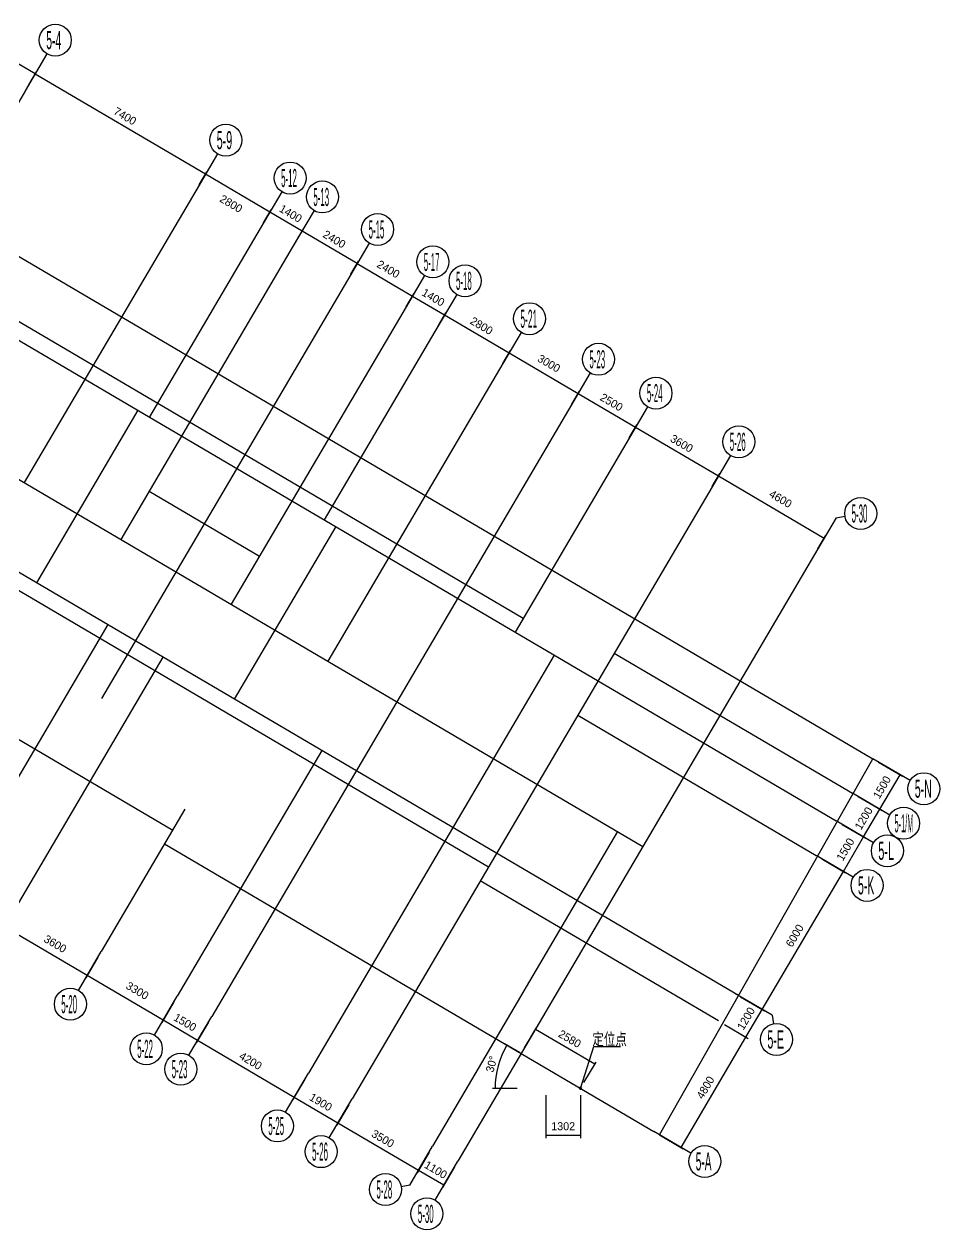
# Model space of a CAD drawing. Extents: x 471867 to 669967, y 35268 to 238913.
# Drawn here: x 505108 to 539425, y 150186 to 195367 of the extents above; entities that cross this region are included whole.
import ezdxf
from ezdxf.enums import TextEntityAlignment as Align

# ---------------------------------------------------------------- set-up
doc = ezdxf.new("R2010")
doc.units = 0
doc.header["$LTSCALE"] = 100
doc.header["$MEASUREMENT"] = 0
doc.layers.add('DOTE', color=253, linetype='Continuous')
doc.layers.add('L-AXIS', color=3, linetype='Continuous')
doc.styles.add('hztxt2', font='hztxt2')
doc.styles.get("Standard").update_dxf_attribs({"font": 'standard'})
doc.dimstyles.get("Standard").update_dxf_attribs({"dimtxt": 300, "dimasz": 100, "dimexe": 100, "dimexo": 250, "dimgap": 100, "dimtad": 0, "dimtoh": 1, "dimdec": 0, "dimdsep": 46, "dimcen": 0.09, "dimclrt": 7, "dimadec": 0, "dimazin": 0, "dimtfac": 1, "dimtdec": 4, "dimtofl": 0, "dimtmove": 0, "dimatfit": 3, "dimfxl": 1, "dimtolj": 1, "dimtzin": 0, "dimarcsym": 0})

# ---------------------------------------------------------------- blocks, each defined once
blk = doc.blocks.new('*D276')
at = {"layer": 'L-AXIS', "color": 0, "linetype": 'ByBlock', "lineweight": -2}
for p, q in [((523678, 156830), (523113, 157162)), ((523585, 155488), (522657, 155488))]:
    blk.add_line(p, q, dxfattribs=at)
blk.add_arc((525960, 155488), 3202, 149.5454, 180, dxfattribs=at)
for points in [[(523199, 157111), (523164, 157016), (523135, 157032)], [(522757, 155488), (522742, 155588), (522775, 155588)]]:
    blk.add_solid(points, dxfattribs=at)
at = {"layer": 'L-AXIS', "color": 7, "linetype": 'Continuous', "lineweight": -2, "insert": (522773, 156355), "char_height": 300, "width": 453.33, "attachment_point": 8, "rotation": 74.7727, "style": 'hztxt2'}
blk.add_mtext('30%%D', dxfattribs=at)
blk = doc.blocks.new('*D180')
at = {"layer": 'L-AXIS', "color": 0, "linetype": 'ByBlock', "lineweight": -2}
for p, q in [((524658, 155238), (524658, 153618)), ((525960, 155238), (525960, 153618)), ((525960, 153718), (524658, 153718))]:
    blk.add_line(p, q, dxfattribs=at)
for points in [[(524658, 153718), (524758, 153734), (524758, 153701)], [(525960, 153718), (525860, 153701), (525860, 153734)]]:
    blk.add_solid(points, dxfattribs=at)
at = {"layer": 'L-AXIS', "color": 7, "linetype": 'Continuous', "lineweight": -2, "insert": (525309, 154068), "char_height": 300, "width": 690, "attachment_point": 5, "style": 'hztxt2'}
blk.add_mtext('1302', dxfattribs=at)
blk = doc.blocks.new('*D384')
at = {"layer": 'L-AXIS', "color": 0, "linetype": 'ByBlock', "lineweight": -2}
for p, q in [((531350, 157887), (532244, 157361)), ((529725, 153274), (532158, 157412)), ((528917, 153749), (529811, 153223))]:
    blk.add_line(p, q, dxfattribs=at)
for points in [[(532158, 157412), (532122, 157317), (532093, 157334)], [(529725, 153274), (529761, 153369), (529790, 153352)]]:
    blk.add_solid(points, dxfattribs=at)
at = {"layer": 'L-AXIS', "color": 7, "linetype": 'Continuous', "lineweight": -2, "insert": (530640, 155520), "char_height": 300, "width": 790, "attachment_point": 5, "rotation": 59.5454, "style": 'hztxt2'}
blk.add_mtext('4800', dxfattribs=at)
blk = doc.blocks.new('_AXISO')
blk.add_circle((0, 0), 0.5)
blk = doc.blocks.new('*D228')
at = {"layer": 'L-AXIS', "color": 0, "linetype": 'ByBlock', "lineweight": -2}
for p, q in [((535000, 164094), (535894, 163568)), ((532766, 158446), (535808, 163618)), ((532094, 158842), (532853, 158396))]:
    blk.add_line(p, q, dxfattribs=at)
for points in [[(535808, 163618), (535771, 163524), (535743, 163541)], [(532766, 158446), (532803, 158541), (532831, 158524)]]:
    blk.add_solid(points, dxfattribs=at)
at = {"layer": 'L-AXIS', "color": 7, "linetype": 'Continuous', "lineweight": -2, "insert": (533985, 161210), "char_height": 300, "width": 770, "attachment_point": 5, "rotation": 59.5454, "style": 'hztxt2'}
blk.add_mtext('6000', dxfattribs=at)
blk = doc.blocks.new('*D286')
at = {"layer": 'L-AXIS', "color": 0, "linetype": 'ByBlock', "lineweight": -2}
for p, q in [((537128, 167714), (538023, 167188)), ((537176, 165946), (537936, 167239)), ((536368, 166421), (537262, 165895))]:
    blk.add_line(p, q, dxfattribs=at)
for points in [[(537936, 167239), (537900, 167144), (537871, 167161)], [(537176, 165946), (537212, 166040), (537241, 166023)]]:
    blk.add_solid(points, dxfattribs=at)
at = {"layer": 'L-AXIS', "color": 7, "linetype": 'Continuous', "lineweight": -2, "insert": (537254, 166770), "char_height": 300, "width": 690, "attachment_point": 5, "rotation": 59.5454, "style": 'hztxt2'}
blk.add_mtext('1500', dxfattribs=at)
blk = doc.blocks.new('*D111')
at = {"layer": 'L-AXIS', "color": 0, "linetype": 'ByBlock', "lineweight": -2}
for p, q in [((536368, 166421), (537262, 165895)), ((536568, 164911), (537176, 165946)), ((535767, 165382), (536654, 164861))]:
    blk.add_line(p, q, dxfattribs=at)
for points in [[(537176, 165946), (537140, 165851), (537111, 165868)], [(536568, 164911), (536604, 165006), (536633, 164989)]]:
    blk.add_solid(points, dxfattribs=at)
at = {"layer": 'L-AXIS', "color": 7, "linetype": 'Continuous', "lineweight": -2, "insert": (536570, 165606), "char_height": 300, "width": 690, "attachment_point": 5, "rotation": 59.5454, "style": 'hztxt2'}
blk.add_mtext('1200', dxfattribs=at)
blk = doc.blocks.new('*D162')
at = {"layer": 'L-AXIS', "color": 0, "linetype": 'ByBlock', "lineweight": -2}
for p, q in [((535760, 165387), (536654, 164861)), ((535808, 163618), (536568, 164912)), ((535000, 164094), (535894, 163568))]:
    blk.add_line(p, q, dxfattribs=at)
for points in [[(536568, 164912), (536532, 164817), (536503, 164834)], [(535808, 163618), (535844, 163713), (535873, 163696)]]:
    blk.add_solid(points, dxfattribs=at)
at = {"layer": 'L-AXIS', "color": 7, "linetype": 'Continuous', "lineweight": -2, "insert": (535886, 164442), "char_height": 300, "width": 690, "attachment_point": 5, "rotation": 59.5454, "style": 'hztxt2'}
blk.add_mtext('1500', dxfattribs=at)
blk = doc.blocks.new('*D250')
at = {"layer": 'L-AXIS', "color": 0, "linetype": 'ByBlock', "lineweight": -2}
for p, q in [((504772, 162226), (504317, 161452)), ((507471, 159714), (504367, 161538)), ((507875, 160401), (507420, 159627))]:
    blk.add_line(p, q, dxfattribs=at)
for points in [[(504367, 161538), (504462, 161502), (504445, 161473)], [(507471, 159714), (507376, 159750), (507393, 159779)]]:
    blk.add_solid(points, dxfattribs=at)
at = {"layer": 'L-AXIS', "color": 7, "linetype": 'Continuous', "lineweight": -2, "insert": (506273, 160903), "char_height": 300, "width": 775, "attachment_point": 5, "rotation": 329.5454, "style": 'hztxt2'}
blk.add_mtext('3600', dxfattribs=at)
blk = doc.blocks.new('*D63')
at = {"layer": 'L-AXIS', "color": 0, "linetype": 'ByBlock', "lineweight": -2}
for p, q in [((505290, 193096), (505573, 193577)), ((511901, 189740), (505522, 193491)), ((511665, 189339), (511952, 189826))]:
    blk.add_line(p, q, dxfattribs=at)
for points in [[(505522, 193491), (505617, 193455), (505600, 193426)], [(511901, 189740), (511806, 189777), (511823, 189805)]]:
    blk.add_solid(points, dxfattribs=at)
at = {"layer": 'L-AXIS', "color": 7, "linetype": 'Continuous', "lineweight": -2, "insert": (508889, 191917), "char_height": 300, "width": 785, "attachment_point": 5, "rotation": 329.5454, "style": 'hztxt2'}
blk.add_mtext('7400', dxfattribs=at)
blk = doc.blocks.new('*D306')
at = {"layer": 'L-AXIS', "color": 0, "linetype": 'ByBlock', "lineweight": -2}
for p, q in [((502704, 194617), (502991, 195104)), ((505526, 193498), (502940, 195018)), ((505290, 193096), (505577, 193584))]:
    blk.add_line(p, q, dxfattribs=at)
for points in [[(502940, 195018), (503034, 194982), (503018, 194953)], [(505526, 193498), (505431, 193534), (505448, 193563)]]:
    blk.add_solid(points, dxfattribs=at)
at = {"layer": 'L-AXIS', "color": 7, "linetype": 'Continuous', "lineweight": -2, "insert": (504410, 194560), "char_height": 300, "width": 780, "attachment_point": 5, "rotation": 329.5454, "style": 'hztxt2'}
blk.add_mtext('3000', dxfattribs=at)
blk = doc.blocks.new('*D42')
at = {"layer": 'L-AXIS', "color": 0, "linetype": 'ByBlock', "lineweight": -2}
for p, q in [((520288, 153103), (519833, 152329)), ((520832, 151857), (519884, 152415)), ((521236, 152545), (520782, 151771))]:
    blk.add_line(p, q, dxfattribs=at)
for points in [[(519884, 152415), (519979, 152379), (519962, 152350)], [(520832, 151857), (520738, 151894), (520754, 151922)]]:
    blk.add_solid(points, dxfattribs=at)
at = {"layer": 'L-AXIS', "color": 7, "linetype": 'Continuous', "lineweight": -2, "insert": (520535, 152438), "char_height": 300, "width": 685, "attachment_point": 5, "rotation": 329.5454, "style": 'hztxt2'}
blk.add_mtext('1100', dxfattribs=at)
blk = doc.blocks.new('*D291')
at = {"layer": 'L-AXIS', "color": 0, "linetype": 'ByBlock', "lineweight": -2}
for p, q in [((512013, 157968), (511558, 157195)), ((515229, 155152), (511608, 157281)), ((515633, 155840), (515178, 155066))]:
    blk.add_line(p, q, dxfattribs=at)
for points in [[(511608, 157281), (511703, 157244), (511686, 157216)], [(515229, 155152), (515134, 155188), (515151, 155217)]]:
    blk.add_solid(points, dxfattribs=at)
at = {"layer": 'L-AXIS', "color": 7, "linetype": 'Continuous', "lineweight": -2, "insert": (513596, 156518), "char_height": 300, "width": 790, "attachment_point": 5, "rotation": 329.5454, "style": 'hztxt2'}
blk.add_mtext('4200', dxfattribs=at)
blk = doc.blocks.new('*D123')
at = {"layer": 'L-AXIS', "color": 0, "linetype": 'ByBlock', "lineweight": -2}
for p, q in [((507875, 160401), (507420, 159627)), ((510315, 158041), (507471, 159714)), ((510720, 158729), (510265, 157955))]:
    blk.add_line(p, q, dxfattribs=at)
for points in [[(507471, 159714), (507565, 159677), (507548, 159649)], [(510315, 158041), (510221, 158077), (510238, 158106)]]:
    blk.add_solid(points, dxfattribs=at)
at = {"layer": 'L-AXIS', "color": 7, "linetype": 'Continuous', "lineweight": -2, "insert": (509352, 159147), "char_height": 300, "width": 780, "attachment_point": 5, "rotation": 329.5454, "style": 'hztxt2'}
blk.add_mtext('3300', dxfattribs=at)
blk = doc.blocks.new('*D99')
at = {"layer": 'L-AXIS', "color": 0, "linetype": 'ByBlock', "lineweight": -2}
for p, q in [((510720, 158729), (510265, 157955)), ((511608, 157281), (510315, 158041)), ((512013, 157968), (511558, 157195))]:
    blk.add_line(p, q, dxfattribs=at)
for points in [[(510315, 158041), (510410, 158005), (510393, 157976)], [(511608, 157281), (511514, 157317), (511531, 157346)]]:
    blk.add_solid(points, dxfattribs=at)
at = {"layer": 'L-AXIS', "color": 7, "linetype": 'Continuous', "lineweight": -2, "insert": (511139, 157963), "char_height": 300, "width": 690, "attachment_point": 5, "rotation": 329.5454, "style": 'hztxt2'}
blk.add_mtext('1500', dxfattribs=at)
blk = doc.blocks.new('*D372')
at = {"layer": 'L-AXIS', "color": 0, "linetype": 'ByBlock', "lineweight": -2}
for p, q in [((517271, 154877), (516816, 154103)), ((519884, 152415), (516867, 154189)), ((520288, 153103), (519833, 152329))]:
    blk.add_line(p, q, dxfattribs=at)
for points in [[(516867, 154189), (516962, 154153), (516945, 154124)], [(519884, 152415), (519789, 152451), (519806, 152480)]]:
    blk.add_solid(points, dxfattribs=at)
at = {"layer": 'L-AXIS', "color": 7, "linetype": 'Continuous', "lineweight": -2, "insert": (518553, 153604), "char_height": 300, "width": 780, "attachment_point": 5, "rotation": 329.5454, "style": 'hztxt2'}
blk.add_mtext('3500', dxfattribs=at)
blk = doc.blocks.new('*D403')
at = {"layer": 'L-AXIS', "color": 0, "linetype": 'ByBlock', "lineweight": -2}
for p, q in [((515633, 155840), (515178, 155066)), ((516867, 154189), (515229, 155152)), ((517271, 154877), (516816, 154103))]:
    blk.add_line(p, q, dxfattribs=at)
for points in [[(515229, 155152), (515324, 155116), (515307, 155087)], [(516867, 154189), (516772, 154225), (516789, 154254)]]:
    blk.add_solid(points, dxfattribs=at)
at = {"layer": 'L-AXIS', "color": 7, "linetype": 'Continuous', "lineweight": -2, "insert": (516225, 154972), "char_height": 300, "width": 685, "attachment_point": 5, "rotation": 329.5454, "style": 'hztxt2'}
blk.add_mtext('1900', dxfattribs=at)
blk = doc.blocks.new('*D421')
at = {"layer": 'L-AXIS', "color": 0, "linetype": 'ByBlock', "lineweight": -2}
for p, q in [((523862, 157011), (524317, 157784)), ((526490, 156390), (524266, 157697)), ((526086, 155703), (526541, 156476))]:
    blk.add_line(p, q, dxfattribs=at)
for points in [[(524266, 157697), (524361, 157661), (524344, 157632)], [(526490, 156390), (526395, 156426), (526412, 156455)]]:
    blk.add_solid(points, dxfattribs=at)
at = {"layer": 'L-AXIS', "color": 7, "linetype": 'Continuous', "lineweight": -2, "insert": (525555, 157345), "char_height": 300, "width": 780, "attachment_point": 5, "rotation": 329.5454, "style": 'hztxt2'}
blk.add_mtext('2580', dxfattribs=at)
blk = doc.blocks.new('*D193')
at = {"layer": 'L-AXIS', "color": 0, "linetype": 'ByBlock', "lineweight": -2}
for p, q in [((523044, 182648), (523331, 183136)), ((523280, 183050), (525866, 181529)), ((525630, 181128), (525917, 181615))]:
    blk.add_line(p, q, dxfattribs=at)
for points in [[(523280, 183050), (523375, 183013), (523358, 182985)], [(525866, 181529), (525771, 181566), (525788, 181594)]]:
    blk.add_solid(points, dxfattribs=at)
at = {"layer": 'L-AXIS', "color": 7, "linetype": 'Continuous', "lineweight": -2, "insert": (524775, 182653), "char_height": 300, "width": 780, "attachment_point": 5, "rotation": 329.5454, "style": 'hztxt2'}
blk.add_mtext('3000', dxfattribs=at)
blk = doc.blocks.new('*D225')
at = {"layer": 'L-AXIS', "color": 0, "linetype": 'ByBlock', "lineweight": -2}
for p, q in [((517354, 185994), (517641, 186481)), ((517591, 186395), (519659, 185179)), ((519423, 184777), (519710, 185265))]:
    blk.add_line(p, q, dxfattribs=at)
for points in [[(517591, 186395), (517685, 186359), (517668, 186330)], [(519659, 185179), (519565, 185215), (519582, 185244)]]:
    blk.add_solid(points, dxfattribs=at)
at = {"layer": 'L-AXIS', "color": 7, "linetype": 'Continuous', "lineweight": -2, "insert": (518757, 186184), "char_height": 300, "width": 785, "attachment_point": 5, "rotation": 329.5454, "style": 'hztxt2'}
blk.add_mtext('2400', dxfattribs=at)
blk = doc.blocks.new('*D55')
at = {"layer": 'L-AXIS', "color": 0, "linetype": 'ByBlock', "lineweight": -2}
for p, q in [((515286, 187210), (515572, 187698)), ((517591, 186395), (515522, 187611)), ((517354, 185994), (517641, 186481))]:
    blk.add_line(p, q, dxfattribs=at)
for points in [[(515522, 187611), (515616, 187575), (515599, 187546)], [(517591, 186395), (517496, 186431), (517513, 186460)]]:
    blk.add_solid(points, dxfattribs=at)
at = {"layer": 'L-AXIS', "color": 7, "linetype": 'Continuous', "lineweight": -2, "insert": (516733, 187305), "char_height": 300, "width": 785, "attachment_point": 5, "rotation": 329.5454, "style": 'hztxt2'}
blk.add_mtext('2400', dxfattribs=at)
blk = doc.blocks.new('*D65')
at = {"layer": 'L-AXIS', "color": 0, "linetype": 'ByBlock', "lineweight": -2}
for p, q in [((511665, 189339), (511952, 189826)), ((514315, 188321), (511901, 189740)), ((514079, 187920), (514365, 188407))]:
    blk.add_line(p, q, dxfattribs=at)
for points in [[(511901, 189740), (511996, 189704), (511979, 189675)], [(514315, 188321), (514220, 188357), (514237, 188386)]]:
    blk.add_solid(points, dxfattribs=at)
at = {"layer": 'L-AXIS', "color": 7, "linetype": 'Continuous', "lineweight": -2, "insert": (512864, 188637), "char_height": 300, "width": 780, "attachment_point": 5, "rotation": 329.5454, "style": 'hztxt2'}
blk.add_mtext('2800', dxfattribs=at)
blk = doc.blocks.new('*D343')
at = {"layer": 'L-AXIS', "color": 0, "linetype": 'ByBlock', "lineweight": -2}
for p, q in [((514079, 187920), (514365, 188407)), ((515522, 187611), (514315, 188321)), ((515286, 187210), (515572, 187698))]:
    blk.add_line(p, q, dxfattribs=at)
for points in [[(514315, 188321), (514409, 188285), (514393, 188256)], [(515522, 187611), (515427, 187648), (515444, 187676)]]:
    blk.add_solid(points, dxfattribs=at)
at = {"layer": 'L-AXIS', "color": 7, "linetype": 'Continuous', "lineweight": -2, "insert": (515096, 188268), "char_height": 300, "width": 695, "attachment_point": 5, "rotation": 329.5454, "style": 'hztxt2'}
blk.add_mtext('1400', dxfattribs=at)
blk = doc.blocks.new('*D373')
at = {"layer": 'L-AXIS', "color": 0, "linetype": 'ByBlock', "lineweight": -2}
for p, q in [((520630, 184067), (520917, 184555)), ((520866, 184469), (523280, 183050)), ((523044, 182648), (523331, 183136))]:
    blk.add_line(p, q, dxfattribs=at)
for points in [[(520866, 184469), (520961, 184433), (520944, 184404)], [(523280, 183050), (523185, 183086), (523202, 183115)]]:
    blk.add_solid(points, dxfattribs=at)
at = {"layer": 'L-AXIS', "color": 7, "linetype": 'Continuous', "lineweight": -2, "insert": (522250, 184061), "char_height": 300, "width": 780, "attachment_point": 5, "rotation": 329.5454, "style": 'hztxt2'}
blk.add_mtext('2800', dxfattribs=at)
blk = doc.blocks.new('*D212')
at = {"layer": 'L-AXIS', "color": 0, "linetype": 'ByBlock', "lineweight": -2}
for p, q in [((519423, 184777), (519710, 185265)), ((519659, 185179), (520866, 184469)), ((520630, 184067), (520917, 184555))]:
    blk.add_line(p, q, dxfattribs=at)
for points in [[(519659, 185179), (519754, 185142), (519737, 185113)], [(520866, 184469), (520772, 184505), (520788, 184534)]]:
    blk.add_solid(points, dxfattribs=at)
at = {"layer": 'L-AXIS', "color": 7, "linetype": 'Continuous', "lineweight": -2, "insert": (520440, 185125), "char_height": 300, "width": 695, "attachment_point": 5, "rotation": 329.5454, "style": 'hztxt2'}
blk.add_mtext('1400', dxfattribs=at)
blk = doc.blocks.new('*D146')
at = {"layer": 'L-AXIS', "color": 0, "linetype": 'ByBlock', "lineweight": -2}
for p, q in [((530888, 178036), (531175, 178524)), ((531124, 178437), (535090, 176106)), ((534854, 175704), (535140, 176192))]:
    blk.add_line(p, q, dxfattribs=at)
for points in [[(531124, 178437), (531219, 178401), (531202, 178372)], [(535090, 176106), (534995, 176142), (535012, 176171)]]:
    blk.add_solid(points, dxfattribs=at)
at = {"layer": 'L-AXIS', "color": 7, "linetype": 'Continuous', "lineweight": -2, "insert": (533455, 177577), "char_height": 300, "width": 785, "attachment_point": 5, "rotation": 329.5454, "style": 'hztxt2'}
blk.add_mtext('4600', dxfattribs=at)
blk = doc.blocks.new('*D211')
at = {"layer": 'L-AXIS', "color": 0, "linetype": 'ByBlock', "lineweight": -2}
for p, q in [((527785, 179861), (528072, 180348)), ((528021, 180262), (531124, 178437)), ((530888, 178036), (531175, 178524))]:
    blk.add_line(p, q, dxfattribs=at)
for points in [[(528021, 180262), (528116, 180226), (528099, 180197)], [(531124, 178437), (531030, 178474), (531047, 178502)]]:
    blk.add_solid(points, dxfattribs=at)
at = {"layer": 'L-AXIS', "color": 7, "linetype": 'Continuous', "lineweight": -2, "insert": (529750, 179651), "char_height": 300, "width": 775, "attachment_point": 5, "rotation": 329.5454, "style": 'hztxt2'}
blk.add_mtext('3600', dxfattribs=at)
blk = doc.blocks.new('*D28')
at = {"layer": 'L-AXIS', "color": 0, "linetype": 'ByBlock', "lineweight": -2}
for p, q in [((525630, 181128), (525917, 181615)), ((525866, 181529), (528021, 180262)), ((527785, 179861), (528072, 180348))]:
    blk.add_line(p, q, dxfattribs=at)
for points in [[(525866, 181529), (525961, 181493), (525944, 181464)], [(528021, 180262), (527926, 180298), (527943, 180327)]]:
    blk.add_solid(points, dxfattribs=at)
at = {"layer": 'L-AXIS', "color": 7, "linetype": 'Continuous', "lineweight": -2, "insert": (527121, 181197), "char_height": 300, "width": 780, "attachment_point": 5, "rotation": 329.5454, "style": 'hztxt2'}
blk.add_mtext('2500', dxfattribs=at)
blk = doc.blocks.new('*D316')
at = {"layer": 'L-AXIS', "color": 0, "linetype": 'ByBlock', "lineweight": -2}
for p, q in [((531958, 158921), (532853, 158396)), ((532158, 157412), (532766, 158446)), ((531350, 157887), (532244, 157361))]:
    blk.add_line(p, q, dxfattribs=at)
for points in [[(532766, 158446), (532730, 158352), (532701, 158369)], [(532158, 157412), (532195, 157507), (532223, 157490)]]:
    blk.add_solid(points, dxfattribs=at)
at = {"layer": 'L-AXIS', "color": 7, "linetype": 'Continuous', "lineweight": -2, "insert": (532161, 158106), "char_height": 300, "width": 690, "attachment_point": 5, "rotation": 59.5454, "style": 'hztxt2'}
blk.add_mtext('1200', dxfattribs=at)

msp = doc.modelspace()

# ---------------------------------------------------------------- linework, layer by layer
at = {"layer": 'DOTE'}
for p, q in [((490960.9, 194859.3), (536912.8, 167840.5)), ((489896.5, 193049), (523813.7, 173106.4)), ((505159.3, 192874), (499490, 183232)), ((511538.3, 189123.2), (505108.8, 178188.2)), ((487311.5, 188652.7), (528297.4, 164553.8)), ((513952, 187704.1), (509803.3, 180648.2)), ((515158.9, 186994.5), (508729.3, 176059.4)), ((517227.7, 185778), (508010.6, 170102.1)), ((522507.5, 163782.3), (485487, 185549.6)), ((519296.6, 184561.5), (512867.1, 173626.5)), ((504803.5, 183587.9), (535544.3, 165513.1)), ((520503.5, 183851.9), (516354.8, 176796.1)), ((522917.1, 182432.8), (516487.6, 171497.7)), ((483053.9, 181411.6), (510678.3, 165169)), ((509372.3, 180901.6), (505571, 174436.6)), ((525503.2, 180912.2), (512139.5, 158183.9)), ((527658.3, 179645), (523509.6, 172589.2)), ((509793.7, 177869.7), (513931.5, 175436.8)), ((530761.6, 177820.4), (517397.8, 155092)), ((531878.7, 158968.3), (502295.3, 176362.7)), ((516785.8, 176542.7), (512984.5, 170077.7)), ((534727, 175488.8), (521363.2, 152760.5)), ((508243.3, 172865.4), (502829.5, 163657.9)), ((524975.1, 171727.5), (515760, 156055.1)), ((527221.2, 171798.9), (536152.5, 166547.5)), ((510312.2, 171648.9), (504898.4, 162441.4)), ((525852.6, 169471.4), (534784, 164220)), ((516260.2, 168151.6), (510846.4, 158944.1)), ((511134.7, 165945.1), (508001.7, 160616.8)), ((527349.2, 165111.4), (520415, 153318)), ((510374.2, 164651.8), (528701.7, 153875.6)), ((531134.8, 158013.6), (522203.4, 163265.1))]:
    msp.add_line(p, q, dxfattribs=at)
at = {"layer": 'L-AXIS'}
for p, q in [((505962.9, 194255.7), (505148.9, 192871.3)), ((512352.4, 190507.7), (511538.3, 189123.2)), ((514766, 189088.5), (513952, 187704.1)), ((515972.9, 188378.9), (515158.9, 186994.5)), ((518041.8, 187162.4), (517227.7, 185778)), ((520110.6, 185946), (519296.6, 184561.5)), ((521317.5, 185236.4), (520503.5, 183851.9)), ((523731.2, 183817.2), (522917.1, 182432.8)), ((526317.3, 182296.6), (525503.2, 180912.2)), ((528472.3, 181029.5), (527658.3, 179645)), ((531575.6, 179204.8), (530761.6, 177820.4)), ((535541, 176873.3), (534727, 175488.8)), ((535541, 176873.3), (535867.1, 176928.9)), ((528917.2, 153748.9), (536912.8, 167840.5)), ((538308.2, 167020.4), (536912.9, 167840.8)), ((538308.2, 167020.4), (536912.9, 167840.8)), ((537547.7, 165727.1), (536152.5, 166547.5)), ((537547.7, 165727.1), (536152.5, 166547.5)), ((536939.7, 164692.9), (535544.4, 165513.3)), ((536179.4, 163399.9), (534784.1, 164220.3)), ((507145.1, 159159.9), (508001.7, 160616.8)), ((533138.2, 158227.7), (531743, 159048.1)), ((509989.8, 157487.3), (510846.4, 158944.1)), ((511282.9, 156727), (512139.5, 158183.9)), ((533138.2, 158227.7), (533195, 157910.8)), ((514903.4, 154598.2), (515760, 156055.1)), ((516541.3, 153635.2), (517397.8, 155092)), ((530097.1, 153055.5), (528701.9, 153875.9)), ((519558.4, 151861.2), (520415, 153318)), ((520506.6, 151303.7), (521363.2, 152760.5)), ((519558.4, 151861.2), (519241.5, 151804.5))]:
    msp.add_line(p, q, dxfattribs=at)
msp.add_lwpolyline([(525959.6, 155487.9), (526463.1, 157055.3), (527458.7, 157055.3)], dxfattribs=at)
msp.add_lwpolyline([(525924.8, 155502, 1), (525994.4, 155473.9, 1)], format="xyb", close=True, dxfattribs=at)

# ---------------------------------------------------------------- block references
ref = msp.add_blockref('_AXISO', (506277, 194767.1), dxfattribs=dict(at, xscale=1199.999999999997, yscale=1200, rotation=359.999645787379))
ref.add_attrib('A', '5-4', (505937.6, 194427.7), dxfattribs={"height": 678.82, "style": 'hztxt2', "width": 0.42623})
ref = msp.add_blockref('_AXISO', (512666.5, 191019), dxfattribs=dict(at, xscale=1199.999999999997, yscale=1200, rotation=359.999645787379))
ref.add_attrib('A', '5-9', (512327, 190679.6), dxfattribs={"height": 678.82, "style": 'hztxt2', "width": 0.440678})
ref = msp.add_blockref('_AXISO', (515080.1, 189599.8), dxfattribs=dict(at, xscale=1199.999999999997, yscale=1200, rotation=359.999645787379))
ref.add_attrib('A', '5-12', (514740.7, 189260.4), dxfattribs={"height": 678.82, "style": 'hztxt2', "width": 0.325})
ref = msp.add_blockref('_AXISO', (516287, 188890.2), dxfattribs=dict(at, xscale=1199.999999999997, yscale=1200, rotation=359.999645787379))
ref.add_attrib('A', '5-13', (515947.6, 188550.8), dxfattribs={"height": 678.82, "style": 'hztxt2', "width": 0.325})
ref = msp.add_blockref('_AXISO', (518355.9, 187673.8), dxfattribs=dict(at, xscale=1199.999999999997, yscale=1200, rotation=359.999645787379))
ref.add_attrib('A', '5-15', (518016.4, 187334.4), dxfattribs={"height": 678.82, "style": 'hztxt2', "width": 0.325})
ref = msp.add_blockref('_AXISO', (520424.7, 186457.3), dxfattribs=dict(at, xscale=1199.999999999997, yscale=1200, rotation=359.999645787379))
ref.add_attrib('A', '5-17', (520085.3, 186117.9), dxfattribs={"height": 678.82, "style": 'hztxt2', "width": 0.325})
ref = msp.add_blockref('_AXISO', (521631.6, 185747.7), dxfattribs=dict(at, xscale=1199.999999999997, yscale=1200, rotation=359.999645787379))
ref.add_attrib('A', '5-18', (521292.2, 185408.3), dxfattribs={"height": 678.82, "style": 'hztxt2', "width": 0.325})
ref = msp.add_blockref('_AXISO', (524045.3, 184328.5), dxfattribs=dict(at, xscale=1199.999999999997, yscale=1200, rotation=359.999645787379))
ref.add_attrib('A', '5-21', (523705.8, 183989.1), dxfattribs={"height": 678.82, "style": 'hztxt2', "width": 0.346667})
ref = msp.add_blockref('_AXISO', (526631.4, 182808), dxfattribs=dict(at, xscale=1199.999999999997, yscale=1200, rotation=359.999645787379))
ref.add_attrib('A', '5-23', (526291.9, 182468.5), dxfattribs={"height": 678.82, "style": 'hztxt2', "width": 0.325})
ref = msp.add_blockref('_AXISO', (528786.4, 181540.8), dxfattribs=dict(at, xscale=1199.999999999997, yscale=1200, rotation=359.999645787379))
ref.add_attrib('A', '5-24', (528447, 181201.4), dxfattribs={"height": 678.82, "style": 'hztxt2', "width": 0.320988})
ref = msp.add_blockref('_AXISO', (531889.7, 179716.1), dxfattribs=dict(at, xscale=1199.999999999997, yscale=1200, rotation=359.999645787379))
ref.add_attrib('A', '5-26', (531550.3, 179376.7), dxfattribs={"height": 678.82, "style": 'hztxt2', "width": 0.329114})
ref = msp.add_blockref('_AXISO', (536458.5, 177029.8), dxfattribs=dict(at, xscale=1199.999999999997, yscale=1200, rotation=359.999645787379))
ref.add_attrib('A', '5-30', (536119.1, 176690.4), dxfattribs={"height": 678.82, "style": 'hztxt2', "width": 0.325})
ref = msp.add_blockref('_AXISO', (538825.4, 166716.3), dxfattribs=dict(at, xscale=1199.999999999997, yscale=1200, rotation=359.999645787379))
ref.add_attrib('A', '5-N', (538486, 166376.9), dxfattribs={"height": 678.82, "style": 'hztxt2', "width": 0.433333})
ref = msp.add_blockref('_AXISO', (538065, 165423), dxfattribs=dict(at, xscale=1199.999999999997, yscale=1200, rotation=359.999645787379))
ref.add_attrib('A', '5-1/M', (537725.5, 165083.6), dxfattribs={"height": 678.82, "style": 'hztxt2', "width": 0.254902})
ref = msp.add_blockref('_AXISO', (537456.9, 164388.8), dxfattribs=dict(at, xscale=1199.999999999997, yscale=1200, rotation=359.999645787379))
ref.add_attrib('A', '5-L', (537117.5, 164049.4), dxfattribs={"height": 678.82, "style": 'hztxt2', "width": 0.448276})
ref = msp.add_blockref('_AXISO', (536696.6, 163095.8), dxfattribs=dict(at, xscale=1199.999999999997, yscale=1200, rotation=359.999645787379))
ref.add_attrib('A', '5-K', (536357.2, 162756.4), dxfattribs={"height": 678.82, "style": 'hztxt2', "width": 0.433333})
ref = msp.add_blockref('_AXISO', (506841, 158642.7), dxfattribs=dict(at, xscale=1199.999999999997, yscale=1200, rotation=359.999645787379))
ref.add_attrib('A', '5-20', (506501.6, 158303.3), dxfattribs={"height": 678.82, "style": 'hztxt2', "width": 0.325})
ref = msp.add_blockref('_AXISO', (533300.7, 157320.2), dxfattribs=dict(at, xscale=1199.999999999997, yscale=1200, rotation=359.999645787379))
ref.add_attrib('A', '5-E', (532961.2, 156980.8), dxfattribs={"height": 678.82, "style": 'hztxt2', "width": 0.440678})
ref = msp.add_blockref('_AXISO', (509685.7, 156970.1), dxfattribs=dict(at, xscale=1199.999999999997, yscale=1200, rotation=359.999645787379))
ref.add_attrib('A', '5-22', (509346.3, 156630.7), dxfattribs={"height": 678.82, "style": 'hztxt2', "width": 0.325})
ref = msp.add_blockref('_AXISO', (510978.8, 156209.8), dxfattribs=dict(at, xscale=1199.999999999997, yscale=1200, rotation=359.999645787379))
ref.add_attrib('A', '5-23', (510639.3, 155870.4), dxfattribs={"height": 678.82, "style": 'hztxt2', "width": 0.325})
ref = msp.add_blockref('_AXISO', (514599.3, 154081), dxfattribs=dict(at, xscale=1199.999999999997, yscale=1200, rotation=359.999645787379))
ref.add_attrib('A', '5-25', (514259.9, 153741.6), dxfattribs={"height": 678.82, "style": 'hztxt2', "width": 0.325})
ref = msp.add_blockref('_AXISO', (516237.1, 153118), dxfattribs=dict(at, xscale=1199.999999999997, yscale=1200, rotation=359.999645787379))
ref.add_attrib('A', '5-26', (515897.7, 152778.6), dxfattribs={"height": 678.82, "style": 'hztxt2', "width": 0.329114})
ref = msp.add_blockref('_AXISO', (530614.3, 152751.4), dxfattribs=dict(at, xscale=1199.999999999997, yscale=1200, rotation=359.999645787379))
ref.add_attrib('A', '5-A', (530274.9, 152412), dxfattribs={"height": 678.82, "style": 'hztxt2', "width": 0.419355})
ref = msp.add_blockref('_AXISO', (518650.8, 151698.8), dxfattribs=dict(at, xscale=1199.999999999997, yscale=1200, rotation=359.999645787379))
ref.add_attrib('A', '5-28', (518311.4, 151359.4), dxfattribs={"height": 678.82, "style": 'hztxt2', "width": 0.325})
ref = msp.add_blockref('_AXISO', (520202.5, 150786.4), dxfattribs=dict(at, xscale=1199.999999999997, yscale=1200, rotation=359.999645787379))
ref.add_attrib('A', '5-30', (519863.1, 150447), dxfattribs={"height": 678.82, "style": 'hztxt2', "width": 0.325})

# ---------------------------------------------------------------- texts
at = {"layer": 'L-AXIS', "width": 0.7}
msp.add_text('定位点', height=450, dxfattribs=at).set_placement((527046.7, 157108.6), align=Align.CENTER)

# ---------------------------------------------------------------- dimensions: what is measured, and where the dimension line sits
at = {"layer": 'L-AXIS'}
for base, p1, p2, angle, picture, middle in [((502939.8, 195018.1), (505163.2, 192880.5), (502577.1, 194401.1), 149.54537, '*D306', (504410.3, 194559.5)), ((505522.1, 193491), (511538.3, 189123.2), (505163.2, 192880.5), 149.54537, '*D63', (508889, 191917.3)), ((511901.1, 189740.2), (513952, 187704.1), (511538.3, 189123.2), 149.54537, '*D65', (512863.9, 188636.8)), ((514314.8, 188321), (515158.9, 186994.5), (513952, 187704.1), 149.54537, '*D343', (515095.6, 188268)), ((515521.6, 187611.4), (517227.7, 185778), (515158.9, 186994.5), 149.54537, '*D55', (516733.5, 187304.9)), ((519659.4, 185178.5), (517227.7, 185778), (519296.6, 184561.5), 329.54537, '*D225', (518757.5, 186184.5)), ((520866.2, 184468.9), (519296.6, 184561.5), (520503.5, 183851.9), 329.54537, '*D212', (520440.2, 185125.4)), ((523279.9, 183049.7), (520503.5, 183851.9), (522917.1, 182432.8), 329.54537, '*D373', (522250.5, 184061.1)), ((525866, 181529.2), (522917.1, 182432.8), (525503.2, 180912.2), 329.54537, '*D193', (524774.8, 182653)), ((528021.1, 180262), (525503.2, 180912.2), (527658.3, 179645), 329.54537, '*D28', (527121, 181197.3)), ((531124.4, 178437.4), (527658.3, 179645), (530761.6, 177820.4), 329.54537, '*D211', (529750.1, 179651.4)), ((535089.7, 176105.8), (530761.6, 177820.4), (534727, 175488.8), 329.54537, '*D146', (533455.5, 177576.8)), ((537936.4, 167239), (536152.5, 166547.5), (536912.9, 167840.8), 59.54537, '*D286', (537254.4, 166769.8)), ((537175.9, 165945.7), (535551.7, 165508.7), (536152.5, 166547.5), 59.54537, '*D111', (536570.1, 165605.9)), ((536567.9, 164911.5), (534784.1, 164220.3), (535544.4, 165513.3), 59.54537, '*D162', (535886, 164442.4)), ((535807.6, 163618.5), (531878.7, 158968.3), (534784.1, 164220.3), 59.54537, '*D228', (533985.3, 161209.8)), ((504367.4, 161538.4), (508001.7, 160616.8), (504898.4, 162441.4), 149.54537, '*D250', (506273.3, 160902.9)), ((507470.7, 159713.7), (510846.4, 158944.1), (508001.7, 160616.8), 149.54537, '*D123', (509352.1, 159146.9)), ((532766.4, 158446.3), (531134.8, 158013.6), (531743, 159048.1), 59.54537, '*D316', (532160.6, 158106.5)), ((510315.4, 158041.1), (512139.5, 158183.9), (510846.4, 158944.1), 149.54537, '*D99', (511139.4, 157962.6)), ((511608.5, 157280.8), (515760, 156055.1), (512139.5, 158183.9), 149.54537, '*D291', (513596.1, 156518.1)), ((532158.2, 157411.9), (528701.7, 153875.6), (531134.8, 158013.6), 59.54537, '*D384', (530640, 155520.3)), ((515229, 155152), (517397.8, 155092), (515760, 156055.1), 149.54537, '*D403', (516225.3, 154972.2)), ((516866.9, 154189), (520415, 153318), (517397.8, 155092), 149.54537, '*D372', (518552.8, 153603.7)), ((519884, 152415), (521363.2, 152760.5), (520415, 153318), 149.54537, '*D42', (520535.5, 152437.9))]:
    dim = msp.add_linear_dim(base=base, p1=p1, p2=p2, angle=angle, dimstyle='Standard', dxfattribs=at)
    dim.commit()
    dim.dimension.update_dxf_attribs({"geometry": picture, "text_midpoint": middle})
dim = msp.add_aligned_dim(p1=(525959.6, 155487.9), p2=(523735.7, 156795.5), distance=-1046.2, dimstyle='Standard', dxfattribs=at)
dim.commit()
dim.dimension.update_dxf_attribs({"geometry": '*D421', "text_midpoint": (525555.3, 157345.3)})
dim = msp.add_angular_dim_2l(base=(522956.1, 156599.1), line1=((525959.6, 155487.9), (523893, 156703.1)), line2=((525959.6, 155487.9), (523834.8, 155487.9)), dimstyle='Standard', dxfattribs=at)
dim.commit()
dim.dimension.update_dxf_attribs({"geometry": '*D276', "text_midpoint": (522531.9, 156421)})
dim = msp.add_linear_dim(base=(524658.0608, 153717.5369), p1=(525959.6197, 155487.9308), p2=(524658.0608, 155487.9308), dimstyle='Standard', dxfattribs=at)
dim.commit()
dim.dimension.update_dxf_attribs({"geometry": '*D180', "text_midpoint": (525308.8402, 154067.5369)})

doc.saveas('drawing.dxf')
